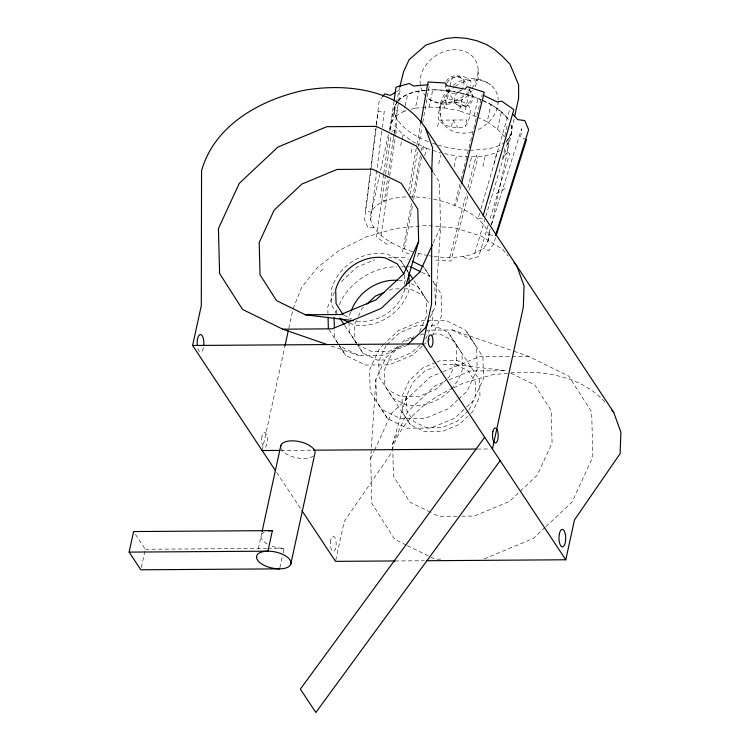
<?xml version="1.0" encoding="UTF-8"?>
<svg xmlns="http://www.w3.org/2000/svg" width="750" height="750" viewBox="0 0 750 750"><rect width="100%" height="100%" fill="white"/><g stroke="black" fill="none" stroke-linecap="round" stroke-linejoin="round"><path stroke-width="0.56" stroke-dasharray="3.75 2.81" d="M445.331 83.906L445.959 88.725L456 103.894L459.75 106.847L465.188 106.809L470.231 103.791L471.984 101.494L473.091 96.413L468.919 88.95M406.134 544.978L394.8 539.409L371.859 503.484L370.678 458.503L375.881 379.453L385.969 357.591L398.747 345.591M430.106 317.512L435.384 306.056L440.587 227.006L439.416 182.025L433.209 172.312M390.291 129.872L394.069 112.566L394.772 105.216L389.269 130.481M510.338 134.025L507.984 144.844L507.272 152.194L502.603 158.531L504.966 147.722L509.634 141.375M491.419 224.934L511.05 134.887L511.753 127.537L510.928 125.569M375.694 128.972L365.484 210.853L371.428 212.306L379.603 174.806M376.266 124.359L379.144 101.288L381.872 97.594M376.303 126.366L364.631 219.722L367.941 227.578L374.025 227.522M376.444 125.213L378.178 111.384L384.262 111.319L382.247 127.453M370.716 219.656L382.097 128.606M383.606 174.478L380.175 198.609L384.403 201.066L387.994 175.791M383.766 173.334L389.147 135.422M389.803 130.828L393.881 102.103M388.153 174.647L393.863 134.438M394.031 133.284L398.438 102.263M398.597 101.119L400.228 89.634L396.347 91.913M385.453 174.975L376.481 237.028L386.878 244.303L391.5 242.634M385.622 173.831L391.425 133.603M381.112 235.359L389.578 176.747M389.747 175.603L395.55 135.384M395.719 134.231L396.384 129.637L391.762 131.306M408.684 190.688L416.653 146.053M416.85 144.909L420.525 124.312M409.894 194.522L417.647 151.041M418.463 146.466L421.931 127.012M422.747 122.428L429.488 84.666M411.478 203.522L402.534 251.813L410.934 254.522M412.547 197.775L420.431 155.231M421.275 150.638L421.706 148.341L423.656 145.378L422.381 152.278M404.484 248.859L412.791 204.019M413.644 199.416L421.528 156.881M141.328 567.525L145.312 549.253L134.831 533.428M262.162 450.534L285.075 345.441M288.806 328.303L292.791 310.022M258.309 548.831L261.797 532.856M279.881 567.722L282.863 554.016M283.116 552.872L284.109 548.306A17.541 8.203 12.3 0 1 270.938 545.794M380.597 170.259L389.016 131.616M394.528 111.084L396.028 104.241M396.272 103.097L399.506 88.266M391.003 122.522L395.672 116.184L398.025 105.366M398.972 101.034L399.441 98.878L407.756 93.975L419.147 90.853L424.847 90.384M393.6 137.737L394.303 134.494M394.537 133.406L397.369 120.431L394.069 112.566M395.672 116.184L403.978 111.281L404.925 106.959M405.159 105.872L407.756 93.975M400.688 145.575L403.041 134.756L395.953 126.919M411.225 109.294L415.369 108.159L419.147 90.853M411.075 152.85L412.491 146.363M415.369 108.159L429.056 107.034L432.834 89.719C449.306 90.094 465.881 93.056 480.984 99.769M335.766 560.212L344.213 521.475L389.878 455.156L391.603 450.872M424.772 155.822L426.422 148.256L413.438 142.031L403.041 134.756M437.606 126.638L439.022 120.141L438.197 118.181C439.303 105.525 440.672 97.416 454.491 99.722C460.444 100.819 468.028 102.694 470.456 108.938C469.706 116.906 468.853 129.159 457.931 127.631C451.116 127.387 443.559 125.616 439.022 120.141L466.8 119.953L465.384 126.45M429.056 107.034L444.122 107.962L447.891 90.656M438.75 163.809L440.644 155.156M451.5 126.544L452.906 120.047L457.931 127.631M476.212 116.606L459.516 110.906L463.294 93.6M470.353 86.963L465.431 109.547L465.544 108.319C462.253 102.169 451.163 99.525 446.053 104.597L451.716 78.637C456.816 73.566 467.916 76.209 471.206 82.359L470.597 85.838M454.153 166.753L456.516 155.934C471.112 157.078 487.209 157.959 500.344 150.441M474.216 115.641L477.984 98.334M469.219 167.681L471.572 156.872M504.675 136.978L497.587 129.141L487.2 121.866L490.969 104.559L481.978 100.256M482.906 166.556L485.259 155.738M497.587 129.141L501.366 111.834L490.969 104.559M494.297 163.434L496.65 152.616M504.909 135.9L507.038 126.159M511.912 129.009L514.406 117.6M487.697 241.978L490.425 229.472M459.975 183.966L454.641 205.425L456.75 202.922L461.25 184.847M461.1 179.447L482.166 94.716M449.634 257.466L466.359 193.556M467.831 187.95L476.334 155.428L477.553 158.991L469.05 191.512M467.869 195.994L450.863 261.028L435.797 260.091L434.578 256.537A60.131 28.134 12.3 0 0 488.597 236.259A60.131 28.134 12.3 0 0 431.156 198.769M430.528 512.269L409.931 502.144L393.469 476.363L392.625 444.075L406.378 396.384L412.866 382.322L424.922 370.997L435.075 366.769M479.634 213.338L478.012 218.925L482.447 218.119M480.928 208.866L509.438 110.466L510.938 112.125M474.722 253.219L485.456 217.481M485.794 216.366L505.594 150.469L509.634 153.797L489.497 220.809M488.156 225.272L478.753 256.547L467.372 259.669L463.331 256.341M490.153 229.05L488.4 234.628L494.466 235.453M491.55 224.597L521.559 128.784L520.734 137.363L525.525 139.294M495.553 237.619L493.453 244.294L488.784 250.641L483.028 248.316M475.087 86.831L478.116 78.994L478.003 67.894M293.044 308.878L301.631 287.456L317.484 267.45L339.506 250.2L366.216 236.906L395.784 228.45L426.197 225.431L455.381 228.047L481.35 236.119L502.322 249.094L508.153 255.891M392.025 449.803C400.969 421.097 426.056 400.238 452.784 388.294M334.5 292.219L327.778 306.797L327.956 313.678M335.494 313.144L337.416 308.981M339.337 304.819C347.653 283.416 373.912 266.072 396.844 266.878M350.812 311.944L348.863 316.172L348.919 318.422M356.456 320.475L354.506 324.703L354.919 340.491L356.784 343.397M358.406 316.247L361.819 308.859L365.212 305.663M404.897 289.134C398.981 310.041 377.241 324.234 355.716 320.963M433.322 242.747L440.587 227.006M386.081 345.497L378.769 361.341L379.181 377.137L410.456 424.809L424.556 431.747L441.909 431.625L459.075 424.481L467.569 416.503M419.541 331.481L426.853 315.637L426.441 299.85L418.387 287.231L410.325 283.275M425.681 338.953L432.497 324.169L432.15 310.631M370.678 458.503L374.072 451.163M374.559 450.113L391.509 413.372L430.209 377.034L441.9 372.159M432.056 336.356L441.666 315.534L441.094 293.747L433.069 281.184M392.625 444.075L407.569 411.684L435.347 385.594L444.919 381.609M469.097 409.969L483.488 378.722L482.916 356.934L465.534 330.056L446.072 320.484L422.128 320.653L398.438 330.506L384.806 343.312M417.225 256.547L419.175 253.594M396.103 103.406L399.441 98.878M506.381 141.225L511.05 134.887M446.316 81.356C451.706 72.075 463.697 75.234 466.369 85.097M448.603 88.941C442.041 95.812 438.263 105.487 440.297 114.966M472.397 90.366C462.712 104.316 441.272 109.266 427.706 97.941A30.825 24.544 -33.5 0 0 470.372 90.047M341.278 281.728L356.616 267.328L374.916 259.706M383.953 344.109L379.697 348.113L369.609 369.975L370.181 391.762L387.562 418.641L407.025 428.203L430.969 428.044L454.659 418.181L465.731 407.784M386.925 344.7L399.666 332.747L416.841 325.594L427.247 325.528M402.159 342.384L404.709 339.984L414.403 335.953M400.219 346.059L391.725 354.028L384.413 369.872L384.825 385.669L392.887 398.278L406.988 405.206C431.25 408.9 455.747 392.906 462.403 369.337L461.991 353.55L453.938 340.941L439.838 334.003L432.9 334.059M411.047 339.459L413.597 337.059M420.094 344.794L411.6 352.772L394.434 359.916L377.081 360.038L362.981 353.1L357.956 345.516M422.203 346.2L412.828 355.003L389.137 364.866L365.194 365.025L345.741 355.463L339.459 345.984L358.922 355.547L382.866 355.387L406.556 345.525M423.056 345.403L426.459 342.197M427.312 341.4L431.578 337.397M446.906 379.05L435.863 389.419L418.697 396.562L401.334 396.684L387.234 389.747M447.75 378.253L449.447 376.659L456.759 360.816L456.347 345.019L448.294 332.409L434.194 325.481L428.409 325.519M457.753 399.9L448.387 408.703L424.688 418.566L400.744 418.725L381.291 409.163M458.606 399.103L467.128 391.106L477.216 369.244L476.644 347.456L465.534 330.056M466.584 406.978L473.4 400.575M468.291 410.719L457.041 421.294L441.806 427.631L426.403 427.734L413.888 421.584L406.744 410.391L406.378 396.384M470.963 413.316L472.659 411.722L479.972 395.878L479.559 380.091L448.294 332.409M545.091 527.4L533.316 538.462L484.406 558.825M545.934 526.613L572.016 502.125L592.837 456.994L591.666 412.003L568.716 376.088L528.553 356.334L513.094 350.981M453.103 85.416C463.697 76.725 479.85 76.153 490.594 84.909M320.156 271.491L323.081 269.194M496.163 193.744L505.856 188.025M453.806 387.778L463.05 383.175L492.619 374.728L509.522 373.05M389.353 290.287L392.578 288.947L399.516 288.9M425.175 331.472L428.409 330.131L452.353 329.962L511.988 350.606M405.309 341.269L412.828 338.147M420.338 335.016L422.484 334.125L425.953 334.106M403.809 345.131L388.791 351.384L371.428 351.506L358.341 345.066M435.759 362.447L422.878 367.809L409.294 380.569L401.981 396.412L402.394 412.2L410.456 424.809M436.828 362.006L440.053 360.666L457.406 360.544L471.506 367.481M442.969 371.719L479.119 356.672L528.553 356.334M449.175 379.838L470.456 370.988L505.931 370.744L455.559 364.556L440.156 364.659M403.978 111.281L406.05 110.719M510.647 372.938C544.003 369.619 584.306 376.95 606.591 404.034M425.991 90.291L432.834 89.719M388.284 257.409L404.25 257.306L408.347 259.322M401.4 266.841L404.822 266.822M405.966 266.812L409.387 266.794M398.503 280.341L404.288 280.303L406.303 281.297M404.147 288.872L409.931 288.834L424.031 295.763L429.609 304.491M280.856 450.413L312.422 450.197M477.225 449.072L490.078 448.978M457.078 516.197L438.769 516.319L431.559 512.775M461.653 516.169L474.244 516.075L509.353 501.469L537.131 475.378L552.075 442.987L551.231 410.7L534.769 384.919L511.087 373.275M145.312 549.253L266.616 548.428M267.778 548.419L284.109 548.306M440.719 559.116L434.972 559.163L407.156 545.484M395.128 560.944L424.35 560.747M444.122 107.962L459.516 110.906M444.413 153.628L456.516 155.934M426.422 148.256L441.112 152.991M331.312 345.994L358.922 355.547M477.206 117.084L487.2 121.866M405.206 267.328L400.819 260.7L386.719 253.763C362.456 250.078 337.959 266.062 331.294 289.631L331.706 305.428L337.903 315.122M421.791 272.316L429.975 276.347L424.331 267.816M452.353 329.962L471.806 339.534M455.559 364.556L468.066 370.706L475.219 381.9L475.584 395.906M344.241 315.319L351.544 318.909M349.838 322.987L353.869 324.966C378.122 328.659 402.619 312.666 409.284 289.097L409.172 284.587M501.366 111.834L508.453 119.672A59.794 27.975 12.3 0 0 428.419 90.047M405.834 268.284L408.347 272.072M413.991 280.603L424.031 295.763M344.784 325.613L356.072 342.675M276.675 472.462L301.247 509.587M424.322 267.834L430.5 277.5M432.966 281.372L434.822 284.269L435.384 306.056M400.819 260.7L406.397 269.428M407.016 270.403L408.872 273.309M357.403 344.372L362.981 353.1M356.709 343.603L349.275 331.959L349.041 322.941M387.562 418.641L376.453 401.241L375.881 379.453M337.716 342.891L334.622 338.062L334.416 330.028M338.325 343.856L345.741 355.463M328.969 329.55L338.85 345.019M506.325 140.906L507.984 144.844M404.531 275.119L404.775 284.456M267.15 543.975A17.541 8.203 12.3 0 1 264.169 532.275M313.425 455.85A17.541 8.203 12.3 0 1 294.797 457.397A17.541 8.203 12.3 0 1 280.669 447.497M203.438 347.709A8.766 3.356 89.6 0 1 197.616 347.625M432.394 256.238A60.131 28.134 12.3 0 1 429.075 255.712M427.969 255.516A60.131 28.134 12.3 0 1 417.028 253.031M412.744 251.775A60.131 28.134 12.3 0 1 370.547 218.334A60.131 28.134 12.3 0 1 408.291 196.828M409.481 196.819A60.131 28.134 12.3 0 1 430.05 198.572M511.078 124.922A59.794 27.975 12.3 0 1 505.941 141.478M505.003 142.219A59.794 27.975 12.3 0 1 489.281 148.613L473.184 150.206A59.794 27.975 12.3 0 1 468.825 150.141M467.7 150.094A59.794 27.975 12.3 0 1 438.009 145.003M435.825 144.328A59.794 27.975 12.3 0 1 432.562 143.231M428.287 141.638A59.794 27.975 12.3 0 1 394.5 110.438A59.794 27.975 12.3 0 1 427.219 90.122M455.325 86.288A30.825 24.544 -33.5 0 1 498.197 100.144M498.216 101.166A30.825 24.544 -33.5 0 1 476.428 130.388M472.444 131.803A30.825 24.544 -33.5 0 1 441.609 120.028A30.825 24.544 -33.5 0 1 454.444 86.897M467.719 89.841A9.525 7.584 -33.5 0 1 469.359 102.469A9.525 7.584 -33.5 0 1 455.119 102.562A9.525 7.584 -33.5 0 1 462.281 89.878M447.197 82.688A9.525 7.584 -33.5 0 1 459.431 77.325A9.525 7.584 -33.5 0 1 462.825 87.656M461.072 89.953A9.525 7.584 -33.5 0 1 451.003 93.131A9.525 7.584 -33.5 0 1 446.072 86.081M420.272 84.713A30.825 24.544 -33.5 0 1 457.706 49.8A30.825 24.544 -33.5 0 1 471.131 89.138M426.047 96.478A30.825 24.544 -33.5 0 1 420.675 86.925M330.787 540.084A7.519 2.878 89.6 0 0 333.328 551.391A7.519 2.878 89.6 0 0 335.784 540.15A7.519 2.878 89.6 0 0 330.787 540.084M261.975 436.144A7.519 2.878 89.6 0 0 264.516 447.45A7.519 2.878 89.6 0 0 266.972 436.209A7.519 2.878 89.6 0 0 261.975 436.144"/><path stroke-width="1.12" d="M394.041 100.95L396 87.169L409.284 83.522L413.512 85.987L428.344 84.759M420.731 123.169L428.081 81.975L445.65 83.062L447.056 85.763L465.028 89.184L467.137 86.681L484.284 92.213L461.531 183.713M279.628 568.856L140.831 569.803L129.122 552.112L133.603 531.562L272.4 530.616L267.919 551.166A17.541 8.203 12.3 0 0 262.669 564.534A17.541 8.203 12.3 0 0 290.728 564.338L314.784 454.003A17.541 8.203 12.3 0 0 298.622 441.459A17.541 8.203 12.3 0 0 280.669 447.497M275.381 470.512L192.609 345.478L201.3 305.606L201.553 170.691C214.453 125.109 260.709 99.516 304.294 90.263C347.006 82.894 399.206 89.297 425.4 127.894L613.725 412.359L620.878 432.216L620.138 453.591L574.472 519.909L565.781 559.781L426.684 560.728M285.075 345.441L288.309 330.591M262.041 531.722L280.875 445.35M399.759 87.131L403.528 71.822L409.125 59.681L426 44.972L446.166 38.438L455.625 37.5L466.228 38.297L476.944 40.753L486.722 44.625L494.606 49.538L502.828 56.7L510.009 64.219L518.597 84.769L518.634 98.203L514.65 116.456M565.781 559.781L422.869 343.903L431.559 304.031L431.812 169.116L432.553 147.75L425.4 127.894M492.413 448.969L523.303 307.312L524.044 285.938L516.891 266.081L513.975 262.688M405.853 285.806L418.65 241.434L417.806 209.147L401.334 183.366L372.506 169.191L337.022 169.434L301.913 184.041L274.134 210.131L259.191 242.522L260.034 274.809L276.506 300.591L305.334 314.766L353.428 320.681M483.094 215.878L513.872 109.659L501.75 101.166L497.316 101.972L483.178 95.203M495.478 235.594L528.638 129.75L524.784 120.572L517.706 119.606L512.447 113.794M496.256 235.388L526.491 139.678M351.3 310.884C357.787 292.406 377.747 278.944 397.341 280.35M418.65 241.434L403.706 273.834L375.928 299.916L340.819 314.531L305.334 314.766M432.356 244.847L419.766 272.137L381.066 308.484L332.156 328.837L282.712 329.175L242.55 309.431L219.609 273.506L218.428 228.525L239.25 183.394L277.95 147.047L326.869 126.694L376.303 126.356L416.466 146.1L432.591 171.347M428.663 320.634L425.297 327.919L407.409 344.719M484.678 437.278L300.366 689.119L315.844 712.5L500.156 460.65M382.547 96.666L384.591 93.891L390.534 95.344L395.381 92.484M366.919 304.069L375.403 296.1L383.991 292.528M192.609 345.478L422.869 343.903M262.162 450.534L279.694 450.413M313.584 450.188L476.053 449.072M129.122 552.112L267.919 551.166A17.541 8.203 12.3 0 1 290.728 564.338M395.128 560.944L335.522 561.356L301.894 510.562M282.712 329.175L326.897 344.466M412.444 261.328L423.703 266.869M410.522 266.784L420.759 271.819M341.775 319.022L348.825 322.491M611.794 410.1L613.725 412.359M408.975 273.019L412.744 278.709M339.759 318.038L344.156 324.666M403.931 274.181L397.378 263.925L384.862 257.775C363.337 254.503 341.597 268.688 335.691 289.603L336.056 303.619L343.2 314.803M408.9 274.434L409.134 283.463M334.088 317.419L334.35 327.741M328.05 317.119L328.35 328.584M268.406 530.944A17.541 8.203 12.3 0 1 272.4 530.616M197.269 345.506A8.766 3.356 89.6 0 1 200.475 334.519A8.766 3.356 89.6 0 1 203.766 345.6M428.512 337.847A6.262 2.4 89.6 0 0 430.622 347.269A6.262 2.4 89.6 0 0 432.666 337.903A6.262 2.4 89.6 0 0 428.512 337.847M492.844 431.709A7.519 2.878 89.6 0 0 495.384 443.016A7.519 2.878 89.6 0 0 497.831 431.775A7.519 2.878 89.6 0 0 492.844 431.709M559.406 533.709A8.766 3.356 89.6 0 0 562.369 546.909A8.766 3.356 89.6 0 0 565.228 533.794A8.766 3.356 89.6 0 0 559.406 533.709"/></g></svg>
